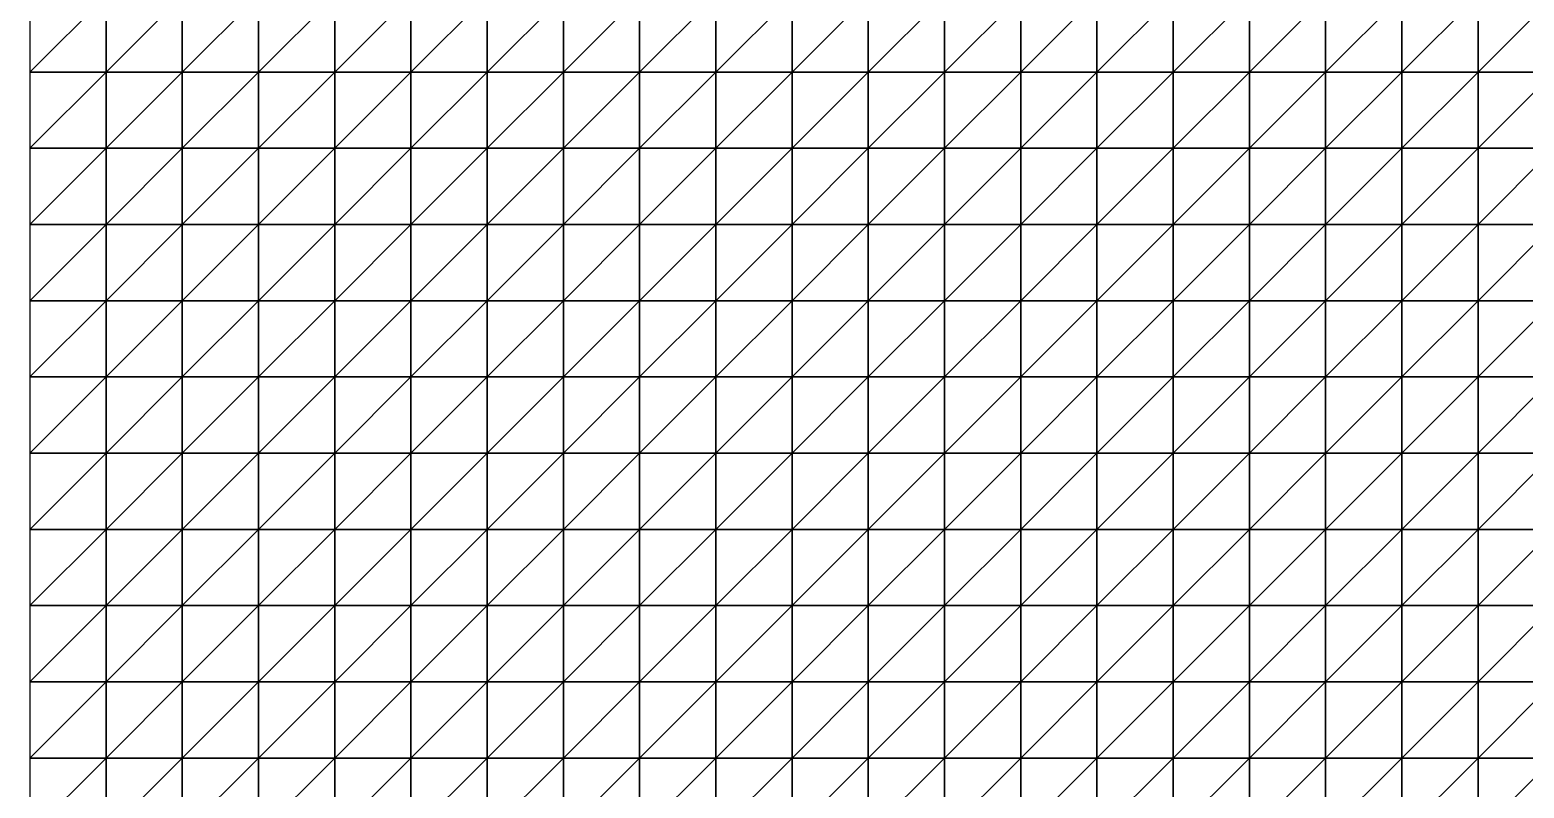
# Model space of a CAD drawing. Header units: metres. Extents: x 351000 to 353000, y 7455000 to 7457000.
# Drawn here: x 351000 to 351490.1, y 7455490.1 to 7455738.8 of the extents above; entities that cross this region are included whole.
import ezdxf

# ---------------------------------------------------------------- set-up
doc = ezdxf.new("R2010")
doc.units = ezdxf.units.M

msp = doc.modelspace()

# ---------------------------------------------------------------- linework, layer by layer
at = {"layer": 'TOP_OF_HYPOGENE_TOH'}
for points in [[(351000, 7455725, 1119.63), (351025, 7455725, 1122.02), (351025, 7455750, 1133.04)], [(351000, 7455725, 1119.63), (351025, 7455750, 1133.04), (351000, 7455750, 1131.64)], [(351025, 7455725, 1122.02), (351050, 7455725, 1127.47), (351050, 7455750, 1136.4)], [(351025, 7455725, 1122.02), (351050, 7455750, 1136.4), (351025, 7455750, 1133.04)], [(351050, 7455725, 1127.47), (351075, 7455725, 1134.6), (351075, 7455750, 1140.37)], [(351050, 7455725, 1127.47), (351075, 7455750, 1140.37), (351050, 7455750, 1136.4)], [(351075, 7455725, 1134.6), (351100, 7455725, 1141.33), (351100, 7455750, 1143.3)], [(351075, 7455725, 1134.6), (351100, 7455750, 1143.3), (351075, 7455750, 1140.37)], [(351100, 7455725, 1141.33), (351125, 7455725, 1142.21), (351125, 7455750, 1142.44)], [(351100, 7455725, 1141.33), (351125, 7455750, 1142.44), (351100, 7455750, 1143.3)], [(351125, 7455725, 1142.21), (351150, 7455725, 1140), (351150, 7455750, 1136.84)], [(351125, 7455725, 1142.21), (351150, 7455750, 1136.84), (351125, 7455750, 1142.44)], [(351150, 7455725, 1140), (351175, 7455725, 1139.06), (351175, 7455750, 1134.06)], [(351150, 7455725, 1140), (351175, 7455750, 1134.06), (351150, 7455750, 1136.84)], [(351175, 7455725, 1139.06), (351200, 7455725, 1140.86), (351200, 7455750, 1135.71)], [(351175, 7455725, 1139.06), (351200, 7455750, 1135.71), (351175, 7455750, 1134.06)], [(351200, 7455725, 1140.86), (351225, 7455725, 1146.45), (351225, 7455750, 1142.19)], [(351200, 7455725, 1140.86), (351225, 7455750, 1142.19), (351200, 7455750, 1135.71)], [(351225, 7455725, 1146.45), (351250, 7455725, 1152.53), (351250, 7455750, 1149.24)], [(351225, 7455725, 1146.45), (351250, 7455750, 1149.24), (351225, 7455750, 1142.19)], [(351250, 7455725, 1152.53), (351275, 7455725, 1161.92), (351275, 7455750, 1160.18)], [(351250, 7455725, 1152.53), (351275, 7455750, 1160.18), (351250, 7455750, 1149.24)], [(351275, 7455725, 1161.92), (351300, 7455725, 1173.33), (351300, 7455750, 1172.85)], [(351275, 7455725, 1161.92), (351300, 7455750, 1172.85), (351275, 7455750, 1160.18)], [(351300, 7455725, 1173.33), (351325, 7455725, 1177.71), (351325, 7455750, 1180.17)], [(351300, 7455725, 1173.33), (351325, 7455750, 1180.17), (351300, 7455750, 1172.85)], [(351325, 7455725, 1177.71), (351350, 7455725, 1182.91), (351350, 7455750, 1184.48)], [(351325, 7455725, 1177.71), (351350, 7455750, 1184.48), (351325, 7455750, 1180.17)], [(351350, 7455725, 1182.91), (351375, 7455725, 1187.54), (351375, 7455750, 1187.72)], [(351350, 7455725, 1182.91), (351375, 7455750, 1187.72), (351350, 7455750, 1184.48)], [(351375, 7455725, 1187.54), (351400, 7455725, 1190.33), (351400, 7455750, 1189.26)], [(351375, 7455725, 1187.54), (351400, 7455750, 1189.26), (351375, 7455750, 1187.72)], [(351400, 7455725, 1190.33), (351425, 7455725, 1184.75), (351425, 7455750, 1181.92)], [(351400, 7455725, 1190.33), (351425, 7455750, 1181.92), (351400, 7455750, 1189.26)], [(351425, 7455725, 1184.75), (351450, 7455725, 1174.58), (351450, 7455750, 1173.81)], [(351425, 7455725, 1184.75), (351450, 7455750, 1173.81), (351425, 7455750, 1181.92)], [(351450, 7455725, 1174.58), (351475, 7455725, 1165.21), (351475, 7455750, 1167.32)], [(351450, 7455725, 1174.58), (351475, 7455750, 1167.32), (351450, 7455750, 1173.81)], [(351475, 7455725, 1165.21), (351500, 7455725, 1158.35), (351500, 7455750, 1163.47)], [(351475, 7455725, 1165.21), (351500, 7455750, 1163.47), (351475, 7455750, 1167.32)], [(351000, 7455700, 1113.33), (351025, 7455700, 1116.88), (351025, 7455725, 1122.02)], [(351000, 7455700, 1113.33), (351025, 7455725, 1122.02), (351000, 7455725, 1119.63)], [(351025, 7455700, 1116.88), (351050, 7455700, 1124.23), (351050, 7455725, 1127.47)], [(351025, 7455700, 1116.88), (351050, 7455725, 1127.47), (351025, 7455725, 1122.02)], [(351050, 7455700, 1124.23), (351075, 7455700, 1133.92), (351075, 7455725, 1134.6)], [(351050, 7455700, 1124.23), (351075, 7455725, 1134.6), (351050, 7455725, 1127.47)], [(351075, 7455700, 1133.92), (351100, 7455700, 1143.54), (351100, 7455725, 1141.33)], [(351075, 7455700, 1133.92), (351100, 7455725, 1141.33), (351075, 7455725, 1134.6)], [(351100, 7455700, 1143.54), (351125, 7455700, 1147.49), (351125, 7455725, 1142.21)], [(351100, 7455700, 1143.54), (351125, 7455725, 1142.21), (351100, 7455725, 1141.33)], [(351125, 7455700, 1147.49), (351150, 7455700, 1147.69), (351150, 7455725, 1140)], [(351125, 7455700, 1147.49), (351150, 7455725, 1140), (351125, 7455725, 1142.21)], [(351150, 7455700, 1147.69), (351175, 7455700, 1147.11), (351175, 7455725, 1139.06)], [(351150, 7455700, 1147.69), (351175, 7455725, 1139.06), (351150, 7455725, 1140)], [(351175, 7455700, 1147.11), (351200, 7455700, 1147.23), (351200, 7455725, 1140.86)], [(351175, 7455700, 1147.11), (351200, 7455725, 1140.86), (351175, 7455725, 1139.06)], [(351200, 7455700, 1147.23), (351225, 7455700, 1149.67), (351225, 7455725, 1146.45)], [(351200, 7455700, 1147.23), (351225, 7455725, 1146.45), (351200, 7455725, 1140.86)], [(351225, 7455700, 1149.67), (351250, 7455700, 1152.52), (351250, 7455725, 1152.53)], [(351225, 7455700, 1149.67), (351250, 7455725, 1152.53), (351225, 7455725, 1146.45)], [(351250, 7455700, 1152.52), (351275, 7455700, 1159.45), (351275, 7455725, 1161.92)], [(351250, 7455700, 1152.52), (351275, 7455725, 1161.92), (351250, 7455725, 1152.53)], [(351275, 7455700, 1159.45), (351300, 7455700, 1169.03), (351300, 7455725, 1173.33)], [(351275, 7455700, 1159.45), (351300, 7455725, 1173.33), (351275, 7455725, 1161.92)], [(351300, 7455700, 1169.03), (351325, 7455700, 1173.42), (351325, 7455725, 1177.71)], [(351300, 7455700, 1169.03), (351325, 7455725, 1177.71), (351300, 7455725, 1173.33)], [(351325, 7455700, 1173.42), (351350, 7455700, 1179.71), (351350, 7455725, 1182.91)], [(351325, 7455700, 1173.42), (351350, 7455725, 1182.91), (351325, 7455725, 1177.71)], [(351350, 7455700, 1179.71), (351375, 7455700, 1185.98), (351375, 7455725, 1187.54)], [(351350, 7455700, 1179.71), (351375, 7455725, 1187.54), (351350, 7455725, 1182.91)], [(351375, 7455700, 1185.98), (351400, 7455700, 1190.29), (351400, 7455725, 1190.33)], [(351375, 7455700, 1185.98), (351400, 7455725, 1190.33), (351375, 7455725, 1187.54)], [(351400, 7455700, 1190.29), (351425, 7455700, 1183.71), (351425, 7455725, 1184.75)], [(351400, 7455700, 1190.29), (351425, 7455725, 1184.75), (351400, 7455725, 1190.33)], [(351425, 7455700, 1183.71), (351450, 7455700, 1172.41), (351450, 7455725, 1174.58)], [(351425, 7455700, 1183.71), (351450, 7455725, 1174.58), (351425, 7455725, 1184.75)], [(351450, 7455700, 1172.41), (351475, 7455700, 1161.17), (351475, 7455725, 1165.21)], [(351450, 7455700, 1172.41), (351475, 7455725, 1165.21), (351450, 7455725, 1174.58)], [(351475, 7455700, 1161.17), (351500, 7455700, 1152.28), (351500, 7455725, 1158.35)], [(351475, 7455700, 1161.17), (351500, 7455725, 1158.35), (351475, 7455725, 1165.21)], [(351000, 7455675, 1114.97), (351025, 7455675, 1119.44), (351025, 7455700, 1116.88)], [(351000, 7455675, 1114.97), (351025, 7455700, 1116.88), (351000, 7455700, 1113.33)], [(351025, 7455675, 1119.44), (351050, 7455675, 1127.84), (351050, 7455700, 1124.23)], [(351025, 7455675, 1119.44), (351050, 7455700, 1124.23), (351025, 7455700, 1116.88)], [(351050, 7455675, 1127.84), (351075, 7455675, 1138.71), (351075, 7455700, 1133.92)], [(351050, 7455675, 1127.84), (351075, 7455700, 1133.92), (351050, 7455700, 1124.23)], [(351075, 7455675, 1138.71), (351100, 7455675, 1149.44), (351100, 7455700, 1143.54)], [(351075, 7455675, 1138.71), (351100, 7455700, 1143.54), (351075, 7455700, 1133.92)], [(351100, 7455675, 1149.44), (351125, 7455675, 1156.54), (351125, 7455700, 1147.49)], [(351100, 7455675, 1149.44), (351125, 7455700, 1147.49), (351100, 7455700, 1143.54)], [(351125, 7455675, 1156.54), (351150, 7455675, 1157.49), (351150, 7455700, 1147.69)], [(351125, 7455675, 1156.54), (351150, 7455700, 1147.69), (351125, 7455700, 1147.49)], [(351150, 7455675, 1157.49), (351175, 7455675, 1155.49), (351175, 7455700, 1147.11)], [(351150, 7455675, 1157.49), (351175, 7455700, 1147.11), (351150, 7455700, 1147.69)], [(351175, 7455675, 1155.49), (351200, 7455675, 1152.05), (351200, 7455700, 1147.23)], [(351175, 7455675, 1155.49), (351200, 7455700, 1147.23), (351175, 7455700, 1147.11)], [(351200, 7455675, 1152.05), (351225, 7455675, 1148.4), (351225, 7455700, 1149.67)], [(351200, 7455675, 1152.05), (351225, 7455700, 1149.67), (351200, 7455700, 1147.23)], [(351225, 7455675, 1148.4), (351250, 7455675, 1146.93), (351250, 7455700, 1152.52)], [(351225, 7455675, 1148.4), (351250, 7455700, 1152.52), (351225, 7455700, 1149.67)], [(351250, 7455675, 1146.93), (351275, 7455675, 1150.76), (351275, 7455700, 1159.45)], [(351250, 7455675, 1146.93), (351275, 7455700, 1159.45), (351250, 7455700, 1152.52)], [(351275, 7455675, 1150.76), (351300, 7455675, 1159.59), (351300, 7455700, 1169.03)], [(351275, 7455675, 1150.76), (351300, 7455700, 1169.03), (351275, 7455700, 1159.45)], [(351300, 7455675, 1159.59), (351325, 7455675, 1168.08), (351325, 7455700, 1173.42)], [(351300, 7455675, 1159.59), (351325, 7455700, 1173.42), (351300, 7455700, 1169.03)], [(351325, 7455675, 1168.08), (351350, 7455675, 1175.67), (351350, 7455700, 1179.71)], [(351325, 7455675, 1168.08), (351350, 7455700, 1179.71), (351325, 7455700, 1173.42)], [(351350, 7455675, 1175.67), (351375, 7455675, 1183.7), (351375, 7455700, 1185.98)], [(351350, 7455675, 1175.67), (351375, 7455700, 1185.98), (351350, 7455700, 1179.71)], [(351375, 7455675, 1183.7), (351400, 7455675, 1185.94), (351400, 7455700, 1190.29)], [(351375, 7455675, 1183.7), (351400, 7455700, 1190.29), (351375, 7455700, 1185.98)], [(351400, 7455675, 1185.94), (351425, 7455675, 1178.83), (351425, 7455700, 1183.71)], [(351400, 7455675, 1185.94), (351425, 7455700, 1183.71), (351400, 7455700, 1190.29)], [(351425, 7455675, 1178.83), (351450, 7455675, 1167.97), (351450, 7455700, 1172.41)], [(351425, 7455675, 1178.83), (351450, 7455700, 1172.41), (351425, 7455700, 1183.71)], [(351450, 7455675, 1167.97), (351475, 7455675, 1156.59), (351475, 7455700, 1161.17)], [(351450, 7455675, 1167.97), (351475, 7455700, 1161.17), (351450, 7455700, 1172.41)], [(351475, 7455675, 1156.59), (351500, 7455675, 1147.43), (351500, 7455700, 1152.28)], [(351475, 7455675, 1156.59), (351500, 7455700, 1152.28), (351475, 7455700, 1161.17)], [(351000, 7455650, 1123.06), (351025, 7455650, 1127.93), (351025, 7455675, 1119.44)], [(351000, 7455650, 1123.06), (351025, 7455675, 1119.44), (351000, 7455675, 1114.97)], [(351025, 7455650, 1127.93), (351050, 7455650, 1136.31), (351050, 7455675, 1127.84)], [(351025, 7455650, 1127.93), (351050, 7455675, 1127.84), (351025, 7455675, 1119.44)], [(351050, 7455650, 1136.31), (351075, 7455650, 1146.81), (351075, 7455675, 1138.71)], [(351050, 7455650, 1136.31), (351075, 7455675, 1138.71), (351050, 7455675, 1127.84)], [(351075, 7455650, 1146.81), (351100, 7455650, 1156.81), (351100, 7455675, 1149.44)], [(351075, 7455650, 1146.81), (351100, 7455675, 1149.44), (351075, 7455675, 1138.71)], [(351100, 7455650, 1156.81), (351125, 7455650, 1163.39), (351125, 7455675, 1156.54)], [(351100, 7455650, 1156.81), (351125, 7455675, 1156.54), (351100, 7455675, 1149.44)], [(351125, 7455650, 1163.39), (351150, 7455650, 1164.42), (351150, 7455675, 1157.49)], [(351125, 7455650, 1163.39), (351150, 7455675, 1157.49), (351125, 7455675, 1156.54)], [(351150, 7455650, 1164.42), (351175, 7455650, 1159.64), (351175, 7455675, 1155.49)], [(351150, 7455650, 1164.42), (351175, 7455675, 1155.49), (351150, 7455675, 1157.49)], [(351175, 7455650, 1159.64), (351200, 7455650, 1150.98), (351200, 7455675, 1152.05)], [(351175, 7455650, 1159.64), (351200, 7455675, 1152.05), (351175, 7455675, 1155.49)], [(351200, 7455650, 1150.98), (351225, 7455650, 1141.99), (351225, 7455675, 1148.4)], [(351200, 7455650, 1150.98), (351225, 7455675, 1148.4), (351200, 7455675, 1152.05)], [(351225, 7455650, 1141.99), (351250, 7455650, 1136.58), (351250, 7455675, 1146.93)], [(351225, 7455650, 1141.99), (351250, 7455675, 1146.93), (351225, 7455675, 1148.4)], [(351250, 7455650, 1136.58), (351275, 7455650, 1137.31), (351275, 7455675, 1150.76)], [(351250, 7455650, 1136.58), (351275, 7455675, 1150.76), (351250, 7455675, 1146.93)], [(351275, 7455650, 1137.31), (351300, 7455650, 1144.46), (351300, 7455675, 1159.59)], [(351275, 7455650, 1137.31), (351300, 7455675, 1159.59), (351275, 7455675, 1150.76)], [(351300, 7455650, 1144.46), (351325, 7455650, 1155.78), (351325, 7455675, 1168.08)], [(351300, 7455650, 1144.46), (351325, 7455675, 1168.08), (351300, 7455675, 1159.59)], [(351325, 7455650, 1155.78), (351350, 7455650, 1167.39), (351350, 7455675, 1175.67)], [(351325, 7455650, 1155.78), (351350, 7455675, 1175.67), (351325, 7455675, 1168.08)], [(351350, 7455650, 1167.39), (351375, 7455650, 1175.27), (351375, 7455675, 1183.7)], [(351350, 7455650, 1167.39), (351375, 7455675, 1183.7), (351350, 7455675, 1175.67)], [(351375, 7455650, 1175.27), (351400, 7455650, 1176.88), (351400, 7455675, 1185.94)], [(351375, 7455650, 1175.27), (351400, 7455675, 1185.94), (351375, 7455675, 1183.7)], [(351400, 7455650, 1176.88), (351425, 7455650, 1172.1), (351425, 7455675, 1178.83)], [(351400, 7455650, 1176.88), (351425, 7455675, 1178.83), (351400, 7455675, 1185.94)], [(351425, 7455650, 1172.1), (351450, 7455650, 1163.09), (351450, 7455675, 1167.97)], [(351425, 7455650, 1172.1), (351450, 7455675, 1167.97), (351425, 7455675, 1178.83)], [(351450, 7455650, 1163.09), (351475, 7455650, 1153.22), (351475, 7455675, 1156.59)], [(351450, 7455650, 1163.09), (351475, 7455675, 1156.59), (351450, 7455675, 1167.97)], [(351475, 7455650, 1153.22), (351500, 7455650, 1145.52), (351500, 7455675, 1147.43)], [(351475, 7455650, 1153.22), (351500, 7455675, 1147.43), (351475, 7455675, 1156.59)], [(351000, 7455625, 1133.83), (351025, 7455625, 1138.57), (351025, 7455650, 1127.93)], [(351000, 7455625, 1133.83), (351025, 7455650, 1127.93), (351000, 7455650, 1123.06)], [(351025, 7455625, 1138.57), (351050, 7455625, 1145.98), (351050, 7455650, 1136.31)], [(351025, 7455625, 1138.57), (351050, 7455650, 1136.31), (351025, 7455650, 1127.93)], [(351050, 7455625, 1145.98), (351075, 7455625, 1154.9), (351075, 7455650, 1146.81)], [(351050, 7455625, 1145.98), (351075, 7455650, 1146.81), (351050, 7455650, 1136.31)], [(351075, 7455625, 1154.9), (351100, 7455625, 1162.93), (351100, 7455650, 1156.81)], [(351075, 7455625, 1154.9), (351100, 7455650, 1156.81), (351075, 7455650, 1146.81)], [(351100, 7455625, 1162.93), (351125, 7455625, 1167.24), (351125, 7455650, 1163.39)], [(351100, 7455625, 1162.93), (351125, 7455650, 1163.39), (351100, 7455650, 1156.81)], [(351125, 7455625, 1167.24), (351150, 7455625, 1165.69), (351150, 7455650, 1164.42)], [(351125, 7455625, 1167.24), (351150, 7455650, 1164.42), (351125, 7455650, 1163.39)], [(351150, 7455625, 1165.69), (351175, 7455625, 1157.95), (351175, 7455650, 1159.64)], [(351150, 7455625, 1165.69), (351175, 7455650, 1159.64), (351150, 7455650, 1164.42)], [(351175, 7455625, 1157.95), (351200, 7455625, 1145.98), (351200, 7455650, 1150.98)], [(351175, 7455625, 1157.95), (351200, 7455650, 1150.98), (351175, 7455650, 1159.64)], [(351200, 7455625, 1145.98), (351225, 7455625, 1133.55), (351225, 7455650, 1141.99)], [(351200, 7455625, 1145.98), (351225, 7455650, 1141.99), (351200, 7455650, 1150.98)], [(351225, 7455625, 1133.55), (351250, 7455625, 1124.99), (351250, 7455650, 1136.58)], [(351225, 7455625, 1133.55), (351250, 7455650, 1136.58), (351225, 7455650, 1141.99)], [(351250, 7455625, 1124.99), (351275, 7455625, 1123.44), (351275, 7455650, 1137.31)], [(351250, 7455625, 1124.99), (351275, 7455650, 1137.31), (351250, 7455650, 1136.58)], [(351275, 7455625, 1123.44), (351300, 7455625, 1129.48), (351300, 7455650, 1144.46)], [(351275, 7455625, 1123.44), (351300, 7455650, 1144.46), (351275, 7455650, 1137.31)], [(351300, 7455625, 1129.48), (351325, 7455625, 1141.03), (351325, 7455650, 1155.78)], [(351300, 7455625, 1129.48), (351325, 7455650, 1155.78), (351300, 7455650, 1144.46)], [(351325, 7455625, 1141.03), (351350, 7455625, 1154.08), (351350, 7455650, 1167.39)], [(351325, 7455625, 1141.03), (351350, 7455650, 1167.39), (351325, 7455650, 1155.78)], [(351350, 7455625, 1154.08), (351375, 7455625, 1164.24), (351375, 7455650, 1175.27)], [(351350, 7455625, 1154.08), (351375, 7455650, 1175.27), (351350, 7455650, 1167.39)], [(351375, 7455625, 1164.24), (351400, 7455625, 1168.5), (351400, 7455650, 1176.88)], [(351375, 7455625, 1164.24), (351400, 7455650, 1176.88), (351375, 7455650, 1175.27)], [(351400, 7455625, 1168.5), (351425, 7455625, 1166.32), (351425, 7455650, 1172.1)], [(351400, 7455625, 1168.5), (351425, 7455650, 1172.1), (351400, 7455650, 1176.88)], [(351425, 7455625, 1166.32), (351450, 7455625, 1159.72), (351450, 7455650, 1163.09)], [(351425, 7455625, 1166.32), (351450, 7455650, 1163.09), (351425, 7455650, 1172.1)], [(351450, 7455625, 1159.72), (351475, 7455625, 1152.1), (351475, 7455650, 1153.22)], [(351450, 7455625, 1159.72), (351475, 7455650, 1153.22), (351450, 7455650, 1163.09)], [(351475, 7455625, 1152.1), (351500, 7455625, 1146.71), (351500, 7455650, 1145.52)], [(351475, 7455625, 1152.1), (351500, 7455650, 1145.52), (351475, 7455650, 1153.22)], [(351000, 7455600, 1143.82), (351025, 7455600, 1147.93), (351025, 7455625, 1138.57)], [(351000, 7455600, 1143.82), (351025, 7455625, 1138.57), (351000, 7455625, 1133.83)], [(351025, 7455600, 1147.93), (351050, 7455600, 1153.72), (351050, 7455625, 1145.98)], [(351025, 7455600, 1147.93), (351050, 7455625, 1145.98), (351025, 7455625, 1138.57)], [(351050, 7455600, 1153.72), (351075, 7455600, 1160.37), (351075, 7455625, 1154.9)], [(351050, 7455600, 1153.72), (351075, 7455625, 1154.9), (351050, 7455625, 1145.98)], [(351075, 7455600, 1160.37), (351100, 7455600, 1165.92), (351100, 7455625, 1162.93)], [(351075, 7455600, 1160.37), (351100, 7455625, 1162.93), (351075, 7455625, 1154.9)], [(351100, 7455600, 1165.92), (351125, 7455600, 1167.84), (351125, 7455625, 1167.24)], [(351100, 7455600, 1165.92), (351125, 7455625, 1167.24), (351100, 7455625, 1162.93)], [(351125, 7455600, 1167.84), (351150, 7455600, 1164.14), (351150, 7455625, 1165.69)], [(351125, 7455600, 1167.84), (351150, 7455625, 1165.69), (351125, 7455625, 1167.24)], [(351150, 7455600, 1164.14), (351175, 7455600, 1154.44), (351175, 7455625, 1157.95)], [(351150, 7455600, 1164.14), (351175, 7455625, 1157.95), (351150, 7455625, 1165.69)], [(351175, 7455600, 1154.44), (351200, 7455600, 1140.63), (351200, 7455625, 1145.98)], [(351175, 7455600, 1154.44), (351200, 7455625, 1145.98), (351175, 7455625, 1157.95)], [(351200, 7455600, 1140.63), (351225, 7455600, 1126.47), (351225, 7455625, 1133.55)], [(351200, 7455600, 1140.63), (351225, 7455625, 1133.55), (351200, 7455625, 1145.98)], [(351225, 7455600, 1126.47), (351250, 7455600, 1116.41), (351250, 7455625, 1124.99)], [(351225, 7455600, 1126.47), (351250, 7455625, 1124.99), (351225, 7455625, 1133.55)], [(351250, 7455600, 1116.41), (351275, 7455600, 1113.83), (351275, 7455625, 1123.44)], [(351250, 7455600, 1116.41), (351275, 7455625, 1123.44), (351250, 7455625, 1124.99)], [(351275, 7455600, 1113.83), (351300, 7455600, 1119.62), (351300, 7455625, 1129.48)], [(351275, 7455600, 1113.83), (351300, 7455625, 1129.48), (351275, 7455625, 1123.44)], [(351300, 7455600, 1119.62), (351325, 7455600, 1131.64), (351325, 7455625, 1141.03)], [(351300, 7455600, 1119.62), (351325, 7455625, 1141.03), (351300, 7455625, 1129.48)], [(351325, 7455600, 1131.64), (351350, 7455600, 1145.87), (351350, 7455625, 1154.08)], [(351325, 7455600, 1131.64), (351350, 7455625, 1154.08), (351325, 7455625, 1141.03)], [(351350, 7455600, 1145.87), (351375, 7455600, 1157.73), (351375, 7455625, 1164.24)], [(351350, 7455600, 1145.87), (351375, 7455625, 1164.24), (351350, 7455625, 1154.08)], [(351375, 7455600, 1157.73), (351400, 7455600, 1163.91), (351400, 7455625, 1168.5)], [(351375, 7455600, 1157.73), (351400, 7455625, 1168.5), (351375, 7455625, 1164.24)], [(351400, 7455600, 1163.91), (351425, 7455600, 1163.67), (351425, 7455625, 1166.32)], [(351400, 7455600, 1163.91), (351425, 7455625, 1166.32), (351400, 7455625, 1168.5)], [(351425, 7455600, 1163.67), (351450, 7455600, 1158.91), (351450, 7455625, 1159.72)], [(351425, 7455600, 1163.67), (351450, 7455625, 1159.72), (351425, 7455625, 1166.32)], [(351450, 7455600, 1158.91), (351475, 7455600, 1153.13), (351475, 7455625, 1152.1)], [(351450, 7455600, 1158.91), (351475, 7455625, 1152.1), (351450, 7455625, 1159.72)], [(351475, 7455600, 1153.13), (351500, 7455600, 1149.73), (351500, 7455625, 1146.71)], [(351475, 7455600, 1153.13), (351500, 7455625, 1146.71), (351475, 7455625, 1152.1)], [(351000, 7455575, 1151.59), (351025, 7455575, 1154.64), (351025, 7455600, 1147.93)], [(351000, 7455575, 1151.59), (351025, 7455600, 1147.93), (351000, 7455600, 1143.82)], [(351025, 7455575, 1154.64), (351050, 7455575, 1158.36), (351050, 7455600, 1153.72)], [(351025, 7455575, 1154.64), (351050, 7455600, 1153.72), (351025, 7455600, 1147.93)], [(351050, 7455575, 1158.36), (351075, 7455575, 1162.4), (351075, 7455600, 1160.37)], [(351050, 7455575, 1158.36), (351075, 7455600, 1160.37), (351050, 7455600, 1153.72)], [(351075, 7455575, 1162.4), (351100, 7455575, 1165.4), (351100, 7455600, 1165.92)], [(351075, 7455575, 1162.4), (351100, 7455600, 1165.92), (351075, 7455600, 1160.37)], [(351100, 7455575, 1165.4), (351125, 7455575, 1165.34), (351125, 7455600, 1167.84)], [(351100, 7455575, 1165.4), (351125, 7455600, 1167.84), (351100, 7455600, 1165.92)], [(351125, 7455575, 1165.34), (351150, 7455575, 1160.47), (351150, 7455600, 1164.14)], [(351125, 7455575, 1165.34), (351150, 7455600, 1164.14), (351125, 7455600, 1167.84)], [(351150, 7455575, 1160.47), (351175, 7455575, 1150.36), (351175, 7455600, 1154.44)], [(351150, 7455575, 1160.47), (351175, 7455600, 1154.44), (351150, 7455600, 1164.14)], [(351175, 7455575, 1150.36), (351200, 7455575, 1136.66), (351200, 7455600, 1140.63)], [(351175, 7455575, 1150.36), (351200, 7455600, 1140.63), (351175, 7455600, 1154.44)], [(351200, 7455575, 1136.66), (351225, 7455575, 1122.85), (351225, 7455600, 1126.47)], [(351200, 7455575, 1136.66), (351225, 7455600, 1126.47), (351200, 7455600, 1140.63)], [(351225, 7455575, 1122.85), (351250, 7455575, 1113.2), (351250, 7455600, 1116.41)], [(351225, 7455575, 1122.85), (351250, 7455600, 1116.41), (351225, 7455600, 1126.47)], [(351250, 7455575, 1113.2), (351275, 7455575, 1111.05), (351275, 7455600, 1113.83)], [(351250, 7455575, 1113.2), (351275, 7455600, 1113.83), (351250, 7455600, 1116.41)], [(351275, 7455575, 1111.05), (351300, 7455575, 1117.3), (351300, 7455600, 1119.62)], [(351275, 7455575, 1111.05), (351300, 7455600, 1119.62), (351275, 7455600, 1113.83)], [(351300, 7455575, 1117.3), (351325, 7455575, 1129.91), (351325, 7455600, 1131.64)], [(351300, 7455575, 1117.3), (351325, 7455600, 1131.64), (351300, 7455600, 1119.62)], [(351325, 7455575, 1129.91), (351350, 7455575, 1144.8), (351350, 7455600, 1145.87)], [(351325, 7455575, 1129.91), (351350, 7455600, 1145.87), (351325, 7455600, 1131.64)], [(351350, 7455575, 1144.8), (351375, 7455575, 1157.38), (351375, 7455600, 1157.73)], [(351350, 7455575, 1144.8), (351375, 7455600, 1157.73), (351350, 7455600, 1145.87)], [(351375, 7455575, 1157.38), (351400, 7455575, 1164.28), (351400, 7455600, 1163.91)], [(351375, 7455575, 1157.38), (351400, 7455600, 1163.91), (351375, 7455600, 1157.73)], [(351400, 7455575, 1164.28), (351425, 7455575, 1164.71), (351425, 7455600, 1163.67)], [(351400, 7455575, 1164.28), (351425, 7455600, 1163.67), (351400, 7455600, 1163.91)], [(351425, 7455575, 1164.71), (351450, 7455575, 1160.58), (351450, 7455600, 1158.91)], [(351425, 7455575, 1164.71), (351450, 7455600, 1158.91), (351425, 7455600, 1163.67)], [(351450, 7455575, 1160.58), (351475, 7455575, 1155.49), (351475, 7455600, 1153.13)], [(351450, 7455575, 1160.58), (351475, 7455600, 1153.13), (351450, 7455600, 1158.91)], [(351475, 7455575, 1155.49), (351500, 7455575, 1152.99), (351500, 7455600, 1149.73)], [(351475, 7455575, 1155.49), (351500, 7455600, 1149.73), (351475, 7455600, 1153.13)], [(351000, 7455550, 1157.76), (351025, 7455550, 1159.34), (351025, 7455575, 1154.64)], [(351000, 7455550, 1157.76), (351025, 7455575, 1154.64), (351000, 7455575, 1151.59)], [(351025, 7455550, 1159.34), (351050, 7455550, 1160.59), (351050, 7455575, 1158.36)], [(351025, 7455550, 1159.34), (351050, 7455575, 1158.36), (351025, 7455575, 1154.64)], [(351050, 7455550, 1160.59), (351075, 7455550, 1161.74), (351075, 7455575, 1162.4)], [(351050, 7455550, 1160.59), (351075, 7455575, 1162.4), (351050, 7455575, 1158.36)], [(351075, 7455550, 1161.74), (351100, 7455550, 1162.2), (351100, 7455575, 1165.4)], [(351075, 7455550, 1161.74), (351100, 7455575, 1165.4), (351075, 7455575, 1162.4)], [(351100, 7455550, 1162.2), (351125, 7455550, 1160.58), (351125, 7455575, 1165.34)], [(351100, 7455550, 1162.2), (351125, 7455575, 1165.34), (351100, 7455575, 1165.4)], [(351125, 7455550, 1160.58), (351150, 7455550, 1155.44), (351150, 7455575, 1160.47)], [(351125, 7455550, 1160.58), (351150, 7455575, 1160.47), (351125, 7455575, 1165.34)], [(351150, 7455550, 1155.44), (351175, 7455550, 1146.28), (351175, 7455575, 1150.36)], [(351150, 7455550, 1155.44), (351175, 7455575, 1150.36), (351150, 7455575, 1160.47)], [(351175, 7455550, 1146.28), (351200, 7455550, 1134.37), (351200, 7455575, 1136.66)], [(351175, 7455550, 1146.28), (351200, 7455575, 1136.66), (351175, 7455575, 1150.36)], [(351200, 7455550, 1134.37), (351225, 7455550, 1122.66), (351225, 7455575, 1122.85)], [(351200, 7455550, 1134.37), (351225, 7455575, 1122.85), (351200, 7455575, 1136.66)], [(351225, 7455550, 1122.66), (351250, 7455550, 1114.98), (351250, 7455575, 1113.2)], [(351225, 7455550, 1122.66), (351250, 7455575, 1113.2), (351225, 7455575, 1122.85)], [(351250, 7455550, 1114.98), (351275, 7455550, 1114.34), (351275, 7455575, 1111.05)], [(351250, 7455550, 1114.98), (351275, 7455575, 1111.05), (351250, 7455575, 1113.2)], [(351275, 7455550, 1114.34), (351300, 7455550, 1121.56), (351300, 7455575, 1117.3)], [(351275, 7455550, 1114.34), (351300, 7455575, 1117.3), (351275, 7455575, 1111.05)], [(351300, 7455550, 1121.56), (351325, 7455550, 1134.66), (351325, 7455575, 1129.91)], [(351300, 7455550, 1121.56), (351325, 7455575, 1129.91), (351300, 7455575, 1117.3)], [(351325, 7455550, 1134.66), (351350, 7455550, 1149.62), (351350, 7455575, 1144.8)], [(351325, 7455550, 1134.66), (351350, 7455575, 1144.8), (351325, 7455575, 1129.91)], [(351350, 7455550, 1149.62), (351375, 7455550, 1162), (351375, 7455575, 1157.38)], [(351350, 7455550, 1149.62), (351375, 7455575, 1157.38), (351350, 7455575, 1144.8)], [(351375, 7455550, 1162), (351400, 7455550, 1168.55), (351400, 7455575, 1164.28)], [(351375, 7455550, 1162), (351400, 7455575, 1164.28), (351375, 7455575, 1157.38)], [(351400, 7455550, 1168.55), (351425, 7455550, 1168.53), (351425, 7455575, 1164.71)], [(351400, 7455550, 1168.55), (351425, 7455575, 1164.71), (351400, 7455575, 1164.28)], [(351425, 7455550, 1168.53), (351450, 7455550, 1163.92), (351450, 7455575, 1160.58)], [(351425, 7455550, 1168.53), (351450, 7455575, 1160.58), (351425, 7455575, 1164.71)], [(351450, 7455550, 1163.92), (351475, 7455550, 1158.45), (351475, 7455575, 1155.49)], [(351450, 7455550, 1163.92), (351475, 7455575, 1155.49), (351450, 7455575, 1160.58)], [(351475, 7455550, 1158.45), (351500, 7455550, 1155.74), (351500, 7455575, 1152.99)], [(351475, 7455550, 1158.45), (351500, 7455575, 1152.99), (351475, 7455575, 1155.49)], [(351000, 7455525, 1163.46), (351025, 7455525, 1163.31), (351025, 7455550, 1159.34)], [(351000, 7455525, 1163.46), (351025, 7455550, 1159.34), (351000, 7455550, 1157.76)], [(351025, 7455525, 1163.31), (351050, 7455525, 1161.8), (351050, 7455550, 1160.59)], [(351025, 7455525, 1163.31), (351050, 7455550, 1160.59), (351025, 7455550, 1159.34)], [(351050, 7455525, 1161.8), (351075, 7455525, 1159.86), (351075, 7455550, 1161.74)], [(351050, 7455525, 1161.8), (351075, 7455550, 1161.74), (351050, 7455550, 1160.59)], [(351075, 7455525, 1159.86), (351100, 7455525, 1157.72), (351100, 7455550, 1162.2)], [(351075, 7455525, 1159.86), (351100, 7455550, 1162.2), (351075, 7455550, 1161.74)], [(351100, 7455525, 1157.72), (351125, 7455525, 1154.73), (351125, 7455550, 1160.58)], [(351100, 7455525, 1157.72), (351125, 7455550, 1160.58), (351100, 7455550, 1162.2)], [(351125, 7455525, 1154.73), (351150, 7455525, 1149.79), (351150, 7455550, 1155.44)], [(351125, 7455525, 1154.73), (351150, 7455550, 1155.44), (351125, 7455550, 1160.58)], [(351150, 7455525, 1149.79), (351175, 7455525, 1142.35), (351175, 7455550, 1146.28)], [(351150, 7455525, 1149.79), (351175, 7455550, 1146.28), (351150, 7455550, 1155.44)], [(351175, 7455525, 1142.35), (351200, 7455525, 1133.16), (351200, 7455550, 1134.37)], [(351175, 7455525, 1142.35), (351200, 7455550, 1134.37), (351175, 7455550, 1146.28)], [(351200, 7455525, 1133.16), (351225, 7455525, 1124.51), (351225, 7455550, 1122.66)], [(351200, 7455525, 1133.16), (351225, 7455550, 1122.66), (351200, 7455550, 1134.37)], [(351225, 7455525, 1124.51), (351250, 7455525, 1119.56), (351250, 7455550, 1114.98)], [(351225, 7455525, 1124.51), (351250, 7455550, 1114.98), (351225, 7455550, 1122.66)], [(351250, 7455525, 1119.56), (351275, 7455525, 1120.91), (351275, 7455550, 1114.34)], [(351250, 7455525, 1119.56), (351275, 7455550, 1114.34), (351250, 7455550, 1114.98)], [(351275, 7455525, 1120.91), (351300, 7455525, 1129.17), (351300, 7455550, 1121.56)], [(351275, 7455525, 1120.91), (351300, 7455550, 1121.56), (351275, 7455550, 1114.34)], [(351300, 7455525, 1129.17), (351325, 7455525, 1142.5), (351325, 7455550, 1134.66)], [(351300, 7455525, 1129.17), (351325, 7455550, 1134.66), (351300, 7455550, 1121.56)], [(351325, 7455525, 1142.5), (351350, 7455525, 1157.06), (351350, 7455550, 1149.62)], [(351325, 7455525, 1142.5), (351350, 7455550, 1149.62), (351325, 7455550, 1134.66)], [(351350, 7455525, 1157.06), (351375, 7455525, 1168.7), (351375, 7455550, 1162)], [(351350, 7455525, 1157.06), (351375, 7455550, 1162), (351350, 7455550, 1149.62)], [(351375, 7455525, 1168.7), (351400, 7455525, 1174.38), (351400, 7455550, 1168.55)], [(351375, 7455525, 1168.7), (351400, 7455550, 1168.55), (351375, 7455550, 1162)], [(351400, 7455525, 1174.38), (351425, 7455525, 1173.47), (351425, 7455550, 1168.53)], [(351400, 7455525, 1174.38), (351425, 7455550, 1168.53), (351400, 7455550, 1168.55)], [(351425, 7455525, 1173.47), (351450, 7455525, 1168.03), (351450, 7455550, 1163.92)], [(351425, 7455525, 1173.47), (351450, 7455550, 1163.92), (351425, 7455550, 1168.53)], [(351450, 7455525, 1168.03), (351475, 7455525, 1161.77), (351475, 7455550, 1158.45)], [(351450, 7455525, 1168.03), (351475, 7455550, 1158.45), (351450, 7455550, 1163.92)], [(351475, 7455525, 1161.77), (351500, 7455525, 1158.36), (351500, 7455550, 1155.74)], [(351475, 7455525, 1161.77), (351500, 7455550, 1155.74), (351475, 7455550, 1158.45)], [(351000, 7455500, 1165.37), (351025, 7455500, 1167.08), (351025, 7455525, 1163.31)], [(351000, 7455500, 1165.37), (351025, 7455525, 1163.31), (351000, 7455525, 1163.46)], [(351025, 7455500, 1167.08), (351050, 7455500, 1162.92), (351050, 7455525, 1161.8)], [(351025, 7455500, 1167.08), (351050, 7455525, 1161.8), (351025, 7455525, 1163.31)], [(351050, 7455500, 1162.92), (351075, 7455500, 1157.98), (351075, 7455525, 1159.86)], [(351050, 7455500, 1162.92), (351075, 7455525, 1159.86), (351050, 7455525, 1161.8)], [(351075, 7455500, 1157.98), (351100, 7455500, 1153.36), (351100, 7455525, 1157.72)], [(351075, 7455500, 1157.98), (351100, 7455525, 1157.72), (351075, 7455525, 1159.86)], [(351100, 7455500, 1153.36), (351125, 7455500, 1149.13), (351125, 7455525, 1154.73)], [(351100, 7455500, 1153.36), (351125, 7455525, 1154.73), (351100, 7455525, 1157.72)], [(351125, 7455500, 1149.13), (351150, 7455500, 1144.59), (351150, 7455525, 1149.79)], [(351125, 7455500, 1149.13), (351150, 7455525, 1149.79), (351125, 7455525, 1154.73)], [(351150, 7455500, 1144.59), (351175, 7455500, 1139.06), (351175, 7455525, 1142.35)], [(351150, 7455500, 1144.59), (351175, 7455525, 1142.35), (351150, 7455525, 1149.79)], [(351175, 7455500, 1139.06), (351200, 7455500, 1132.78), (351200, 7455525, 1133.16)], [(351175, 7455500, 1139.06), (351200, 7455525, 1133.16), (351175, 7455525, 1142.35)], [(351200, 7455500, 1132.78), (351225, 7455500, 1127.29), (351225, 7455525, 1124.51)], [(351200, 7455500, 1132.78), (351225, 7455525, 1124.51), (351200, 7455525, 1133.16)], [(351225, 7455500, 1127.29), (351250, 7455500, 1125.02), (351250, 7455525, 1119.56)], [(351225, 7455500, 1127.29), (351250, 7455525, 1119.56), (351225, 7455525, 1124.51)], [(351250, 7455500, 1125.02), (351275, 7455500, 1128.09), (351275, 7455525, 1120.91)], [(351250, 7455500, 1125.02), (351275, 7455525, 1120.91), (351250, 7455525, 1119.56)], [(351275, 7455500, 1128.09), (351300, 7455500, 1136.99), (351300, 7455525, 1129.17)], [(351275, 7455500, 1128.09), (351300, 7455525, 1129.17), (351275, 7455525, 1120.91)], [(351300, 7455500, 1136.99), (351325, 7455500, 1150.06), (351325, 7455525, 1142.5)], [(351300, 7455500, 1136.99), (351325, 7455525, 1142.5), (351300, 7455525, 1129.17)], [(351325, 7455500, 1150.06), (351350, 7455500, 1163.87), (351350, 7455525, 1157.06)], [(351325, 7455500, 1150.06), (351350, 7455525, 1157.06), (351325, 7455525, 1142.5)], [(351350, 7455500, 1163.87), (351375, 7455500, 1174.6), (351375, 7455525, 1168.7)], [(351350, 7455500, 1163.87), (351375, 7455525, 1168.7), (351350, 7455525, 1157.06)], [(351375, 7455500, 1174.6), (351400, 7455500, 1179.47), (351400, 7455525, 1174.38)], [(351375, 7455500, 1174.6), (351400, 7455525, 1174.38), (351375, 7455525, 1168.7)], [(351400, 7455500, 1179.47), (351425, 7455500, 1177.98), (351425, 7455525, 1173.47)], [(351400, 7455500, 1179.47), (351425, 7455525, 1173.47), (351400, 7455525, 1174.38)], [(351425, 7455500, 1177.98), (351450, 7455500, 1172.12), (351450, 7455525, 1168.03)], [(351425, 7455500, 1177.98), (351450, 7455525, 1168.03), (351425, 7455525, 1173.47)], [(351450, 7455500, 1172.12), (351475, 7455500, 1165.47), (351475, 7455525, 1161.77)], [(351450, 7455500, 1172.12), (351475, 7455525, 1161.77), (351450, 7455525, 1168.03)], [(351475, 7455500, 1165.47), (351500, 7455500, 1161.6), (351500, 7455525, 1158.36)], [(351475, 7455500, 1165.47), (351500, 7455525, 1158.36), (351475, 7455525, 1161.77)], [(351000, 7455475, 1165.05), (351025, 7455475, 1168.16), (351025, 7455500, 1167.08)], [(351000, 7455475, 1165.05), (351025, 7455500, 1167.08), (351000, 7455500, 1165.37)], [(351025, 7455475, 1168.16), (351050, 7455475, 1163.97), (351050, 7455500, 1162.92)], [(351025, 7455475, 1168.16), (351050, 7455500, 1162.92), (351025, 7455500, 1167.08)], [(351050, 7455475, 1163.97), (351075, 7455475, 1156.75), (351075, 7455500, 1157.98)], [(351050, 7455475, 1163.97), (351075, 7455500, 1157.98), (351050, 7455500, 1162.92)], [(351075, 7455475, 1156.75), (351100, 7455475, 1150.27), (351100, 7455500, 1153.36)], [(351075, 7455475, 1156.75), (351100, 7455500, 1153.36), (351075, 7455500, 1157.98)], [(351100, 7455475, 1150.27), (351125, 7455475, 1145.28), (351125, 7455500, 1149.13)], [(351100, 7455475, 1150.27), (351125, 7455500, 1149.13), (351100, 7455500, 1153.36)], [(351125, 7455475, 1145.28), (351150, 7455475, 1141.38), (351150, 7455500, 1144.59)], [(351125, 7455475, 1145.28), (351150, 7455500, 1144.59), (351125, 7455500, 1149.13)], [(351150, 7455475, 1141.38), (351175, 7455475, 1137.76), (351175, 7455500, 1139.06)], [(351150, 7455475, 1141.38), (351175, 7455500, 1139.06), (351150, 7455500, 1144.59)], [(351175, 7455475, 1137.76), (351200, 7455475, 1134.13), (351200, 7455500, 1132.78)], [(351175, 7455475, 1137.76), (351200, 7455500, 1132.78), (351175, 7455500, 1139.06)], [(351200, 7455475, 1134.13), (351225, 7455475, 1131.32), (351225, 7455500, 1127.29)], [(351200, 7455475, 1134.13), (351225, 7455500, 1127.29), (351200, 7455500, 1132.78)], [(351225, 7455475, 1131.32), (351250, 7455475, 1131.04), (351250, 7455500, 1125.02)], [(351225, 7455475, 1131.32), (351250, 7455500, 1125.02), (351225, 7455500, 1127.29)], [(351250, 7455475, 1131.04), (351275, 7455475, 1135), (351275, 7455500, 1128.09)], [(351250, 7455475, 1131.04), (351275, 7455500, 1128.09), (351250, 7455500, 1125.02)], [(351275, 7455475, 1135), (351300, 7455475, 1143.69), (351300, 7455500, 1136.99)], [(351275, 7455475, 1135), (351300, 7455500, 1136.99), (351275, 7455500, 1128.09)], [(351300, 7455475, 1143.69), (351325, 7455475, 1155.77), (351325, 7455500, 1150.06)], [(351300, 7455475, 1143.69), (351325, 7455500, 1150.06), (351300, 7455500, 1136.99)], [(351325, 7455475, 1155.77), (351350, 7455475, 1168.37), (351350, 7455500, 1163.87)], [(351325, 7455475, 1155.77), (351350, 7455500, 1163.87), (351325, 7455500, 1150.06)], [(351350, 7455475, 1168.37), (351375, 7455475, 1178.07), (351375, 7455500, 1174.6)], [(351350, 7455475, 1168.37), (351375, 7455500, 1174.6), (351350, 7455500, 1163.87)], [(351375, 7455475, 1178.07), (351400, 7455475, 1182.44), (351400, 7455500, 1179.47)], [(351375, 7455475, 1178.07), (351400, 7455500, 1179.47), (351375, 7455500, 1174.6)], [(351400, 7455475, 1182.44), (351425, 7455475, 1180.98), (351425, 7455500, 1177.98)], [(351400, 7455475, 1182.44), (351425, 7455500, 1177.98), (351400, 7455500, 1179.47)], [(351425, 7455475, 1180.98), (351450, 7455475, 1175.48), (351450, 7455500, 1172.12)], [(351425, 7455475, 1180.98), (351450, 7455500, 1172.12), (351425, 7455500, 1177.98)], [(351450, 7455475, 1175.48), (351475, 7455475, 1169.26), (351475, 7455500, 1165.47)], [(351450, 7455475, 1175.48), (351475, 7455500, 1165.47), (351450, 7455500, 1172.12)], [(351475, 7455475, 1169.26), (351500, 7455475, 1165.57), (351500, 7455500, 1161.6)], [(351475, 7455475, 1169.26), (351500, 7455500, 1161.6), (351475, 7455500, 1165.47)]]:
    msp.add_3dface(points, dxfattribs=at)

doc.saveas('drawing.dxf')
